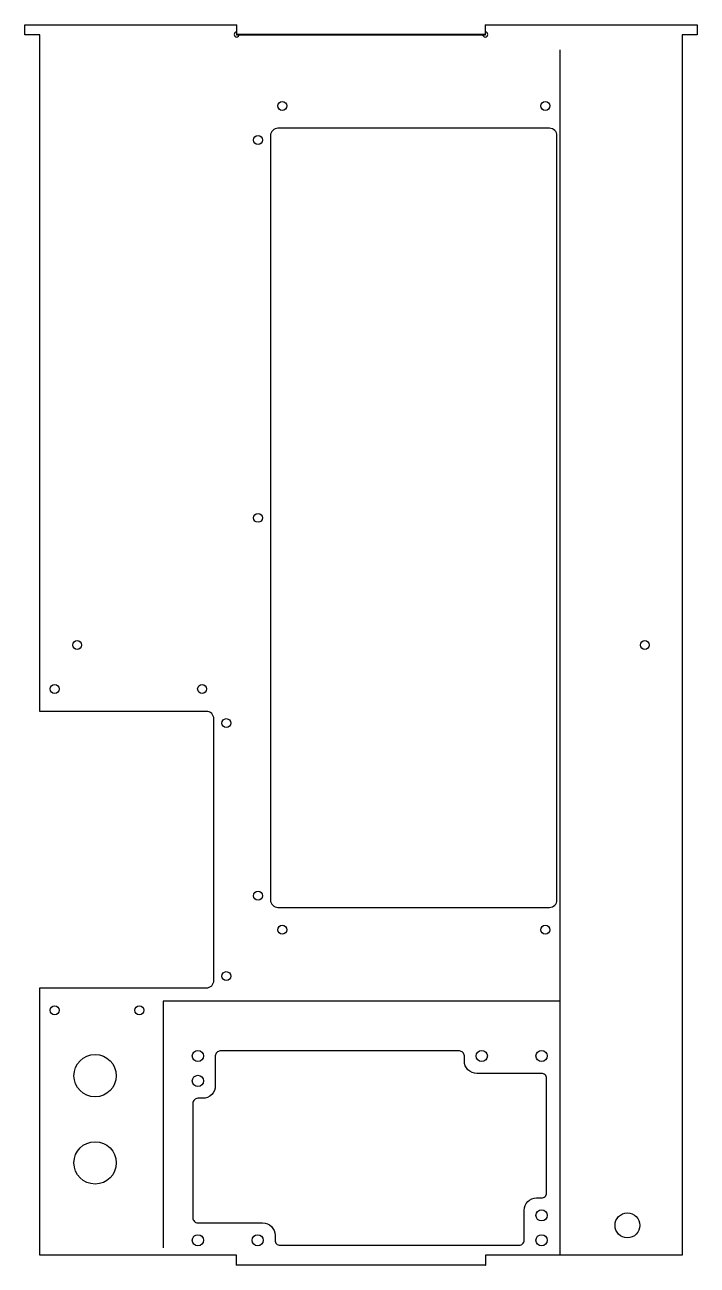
# Model space of a CAD drawing. Header units: millimetres. Extents: x 0 to 270, y -4 to 494.
import ezdxf

# ---------------------------------------------------------------- set-up
doc = ezdxf.new("R2010")
doc.units = ezdxf.units.MM
doc.layers.get('0').update_dxf_attribs({"linetype": 'CONTINUOUS'})

msp = doc.modelspace()

# ---------------------------------------------------------------- linework, layer by layer
for p, q in [((85, 494), (85.08, 494)), ((85.08, 490.08), (85.08, 494)), ((184.91, 494), (184.91, 490.08)), ((184.91, 494), (185, 494)), ((184.91, 490.08), (85.08, 490.08)), ((215, 0), (215, 484)), ((215, 102), (55.5, 102)), ((55.5, 102), (55.5, 3)), ((84.92, 0), (84.92, -4)), ((185.09, -4), (185.09, 0)), ((85, -4), (84.92, -4)), ((185, -4), (185.09, -4))]:
    msp.add_line(p, q)
for points in [[(72.92, 218.34), (6, 218.34), (6, 490), (0, 490), (0, 494), (85, 494), (85, 490), (185, 490), (185, 494), (270, 494), (270, 490), (264, 490), (264, 0), (185, 0), (185, -4), (85, -4), (85, 0), (6, 0), (6, 107.34), (72.92, 107.34, 0.414214), (75.92, 110.34), (75.92, 215.34, 0.414214)], [(98.66, 449.44), (98.66, 142.66, 0.414214), (101.66, 139.66), (210.7, 139.66, 0.414214), (213.7, 142.66), (213.7, 449.44, 0.414214), (210.7, 452.44), (101.66, 452.44, 0.414214)], [(200.5, 18, -0.414214), (205.5, 23), (207.5, 23, 0.414214), (209.5, 25), (209.5, 71, 0.414214), (207.5, 73), (181.5, 73, -0.414214), (176.5, 78), (176.5, 80, 0.414214), (174.5, 82), (78.5, 82, 0.414214), (76.5, 80), (76.5, 68, -0.414214), (71.5, 63), (69.5, 63, 0.414214), (67.5, 61), (67.5, 15, 0.414214), (69.5, 13), (95.5, 13, -0.414214), (100.5, 8), (100.5, 6, 0.414214), (102.5, 4), (198.5, 4, 0.414214), (200.5, 6)]]:
    msp.add_lwpolyline(points, format="xyb", close=True)
for centre, radius in [((103.37, 461.44), 1.8), ((208.99, 461.44), 1.8), ((93.66, 447.73), 1.8), ((93.66, 296.05), 1.8), ((21, 245), 1.75), ((249, 245), 1.75), ((12.01, 227.34), 1.8), ((71.21, 227.34), 1.8), ((80.92, 213.63), 1.8), ((93.66, 144.36), 1.8), ((103.37, 130.66), 1.8), ((208.99, 130.66), 1.8), ((80.92, 112.05), 1.8), ((12.01, 98.34), 1.8), ((46, 98.34), 1.8), ((28.25, 72.09), 8.5), ((69.5, 80), 2.25), ((183.5, 80), 2.25), ((207.5, 80), 2.25), ((69.5, 70), 2.25), ((28.25, 37.09), 8.5), ((207.5, 16), 2.25), ((242, 12), 5), ((69.5, 6), 2.25), ((93.5, 6), 2.25), ((207.5, 6), 2.25)]:
    msp.add_circle(centre, radius)
for centre, start, end in [((85.08, 490.08), -270, 0), ((184.91, 490.08), -180, 90)]:
    msp.add_arc(centre, 1, start, end)

doc.saveas('drawing.dxf')
